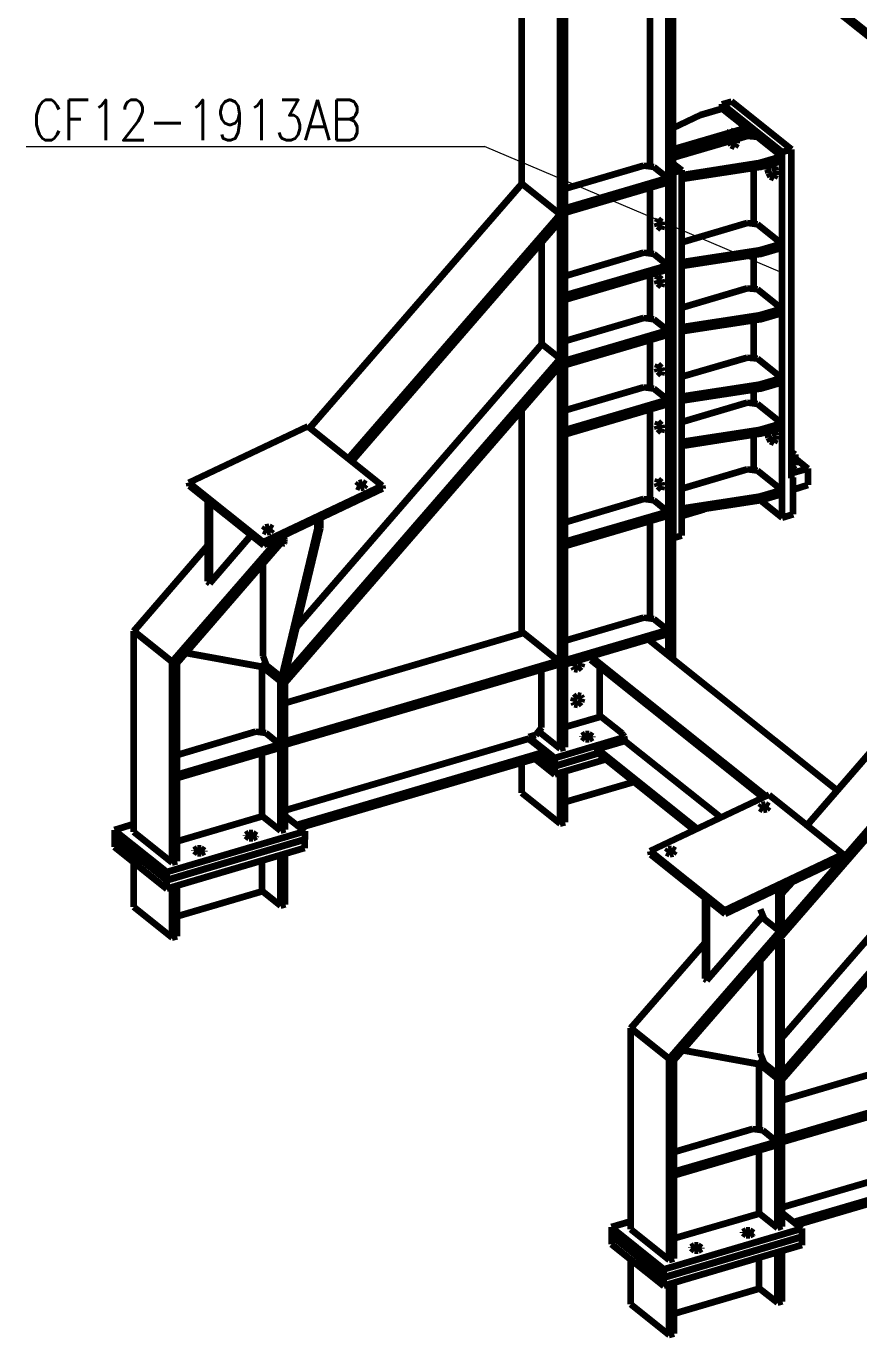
# Model space of a CAD drawing. Header units: millimetres. Extents: x 0 to 16820, y 0 to 11880.
# Drawn here: x 13855 to 15507, y 2027 to 4622 of the extents above; entities that cross this region are included whole.
import ezdxf

# ---------------------------------------------------------------- set-up
doc = ezdxf.new("R2010")
doc.units = ezdxf.units.MM
doc.linetypes.add('CENTER2', pattern=[7.14375, 4.7625, -0.79375, 0.79375, -0.79375])
doc.linetypes.add('XKITLINE00', pattern=[0])
for name, color, linetype, lineweight in [('CT3', 4, 'Continuous', 0), ('FUROS', 7, 'Continuous', 0), ('LC1', 7, 'Continuous', 0), ('Text', 7, 'Continuous', 0)]:
    doc.layers.add(name, color=color, linetype=linetype, lineweight=lineweight)
doc.styles.add('ROMANS', font='romans__.ttf')

# ---------------------------------------------------------------- blocks, each defined once
blk = doc.blocks.new('*A310')
at = {"layer": 'CT3', "color": 4, "linetype": 'Continuous', "lineweight": 100}
for p, q in [((770.19, 151.9), (791.19, 176.11)), ((795, 173.06), (791.19, 176.11)), ((767.7, 141.59), (795, 173.06)), ((795, 172.42), (795, 173.06)), ((757.01, 128.63), (795, 172.42)), ((793.18, 160.2), (793.18, 170.32)), ((767.7, 130.83), (793.18, 160.2)), ((795, 158.74), (793.18, 160.2)), ((767.7, 127.27), (795, 158.74)), ((795, 158.1), (795, 158.74)), ((767.73, 126.67), (795, 158.1)), ((756.53, 128.72), (767.68, 141.57)), ((752.72, 131.76), (760.05, 140.21)), ((752.72, 131.76), (756.53, 128.72)), ((756.53, 128.72), (757.01, 128.63)), ((757.85, 129.6), (765.43, 128.21)), ((765.43, 128.21), (765.8, 128.63)), ((767.25, 126.76), (765.43, 128.21)), ((767.25, 126.76), (767.7, 127.27)), ((767.73, 126.67), (767.25, 126.76))]:
    blk.add_line(p, q, dxfattribs=at)
blk = doc.blocks.new('*A311')
at = {"layer": 'CT3', "color": 4, "linetype": 'Continuous', "lineweight": 100}
for p, q in [((721.62, 182.13), (721.59, 182.15)), ((721.96, 182.23), (721.62, 182.13)), ((721.62, 182.13), (721.62, 181.27)), ((721.96, 182.23), (721.88, 182.29)), ((721.96, 181.37), (721.96, 182.23)), ((721.62, 181.27), (718.07, 166.55)), ((718.3, 180.54), (718.28, 180.58)), ((718.35, 180.35), (718.3, 180.54)), ((718.37, 180.17), (718.35, 180.35)), ((718.42, 166.65), (721.96, 181.37)), ((721.62, 181.27), (721.96, 181.37)), ((718.04, 179.9), (718.11, 179.84)), ((718.11, 179.84), (718.35, 179.91)), ((718.11, 179.84), (718.21, 179.79)), ((718.21, 179.79), (718.3, 179.82)), ((718.23, 180.12), (718.37, 180.01)), ((718.3, 179.82), (718.35, 179.92)), ((718.35, 179.92), (718.37, 180.07)), ((718.37, 180.07), (718.37, 180.17)), ((716.25, 168.66), (716.25, 177.83)), ((716.64, 167.69), (716.25, 168.66)), ((718.07, 166.55), (716.64, 167.69)), ((718.07, 166.55), (718.42, 166.65))]:
    blk.add_line(p, q, dxfattribs=at)
blk = doc.blocks.new('*A312')
at = {"layer": 'CT3', "color": 4, "linetype": 'Continuous', "lineweight": 100}
for p, q in [((767.36, 140.49), (767.33, 140.52)), ((767.36, 140.49), (767.7, 140.6)), ((767.36, 127.17), (767.36, 140.49)), ((767.7, 140.6), (767.52, 140.74)), ((767.7, 127.27), (767.7, 140.6)), ((765.54, 138.46), (765.54, 129.28)), ((765.54, 129.28), (765.93, 128.31)), ((765.93, 128.31), (767.36, 127.17)), ((767.36, 127.17), (767.7, 127.27))]:
    blk.add_line(p, q, dxfattribs=at)
blk = doc.blocks.new('*A313')
at = {"layer": 'CT3', "color": 4, "linetype": 'Continuous', "lineweight": 100}
for p, q in [((767.36, 145.58), (767.32, 145.61)), ((767.36, 145.58), (767.7, 145.68)), ((767.36, 141.48), (767.36, 145.58)), ((767.7, 145.68), (767.62, 145.75)), ((767.7, 141.58), (767.7, 145.68)), ((765.55, 143.56), (765.93, 142.62)), ((765.93, 142.62), (767.36, 141.48)), ((767.36, 141.48), (767.7, 141.58))]:
    blk.add_line(p, q, dxfattribs=at)
blk = doc.blocks.new('*A315')
at = {"layer": 'FUROS', "color": 3, "linetype": 'CENTER2', "lineweight": 100}
for p, q in [((716.3, 181.12), (716.63, 180.94)), ((716.63, 180.94), (716.97, 181.01)), ((716.97, 181.01), (717.18, 181.28))]:
    blk.add_line(p, q, dxfattribs=at)
blk = doc.blocks.new('*A316')
at = {"layer": 'FUROS', "color": 3, "linetype": 'CENTER2', "lineweight": 100}
for p, q in [((716.51, 181.39), (716.3, 181.12)), ((716.85, 181.46), (716.51, 181.39)), ((717.18, 181.28), (716.85, 181.46))]:
    blk.add_line(p, q, dxfattribs=at)
blk = doc.blocks.new('*A317')
at = {"layer": 'FUROS', "color": 3, "linetype": 'CENTER2', "lineweight": 100}
for p, q in [((726.23, 185.4), (726.45, 185.67)), ((725.56, 185.51), (725.9, 185.33)), ((725.9, 185.33), (726.23, 185.4))]:
    blk.add_line(p, q, dxfattribs=at)
blk = doc.blocks.new('*A318')
at = {"layer": 'FUROS', "color": 3, "linetype": 'CENTER2', "lineweight": 100}
for p, q in [((725.77, 185.78), (725.56, 185.51)), ((726.11, 185.85), (725.77, 185.78)), ((726.45, 185.67), (726.11, 185.85))]:
    blk.add_line(p, q, dxfattribs=at)
blk = doc.blocks.new('*A314')
at = {"layer": 'FUROS', "lineweight": 0}
for name in ['*A318', '*A317', '*A316', '*A315']:
    blk.add_blockref(name, (0, 0), dxfattribs=at)
blk = doc.blocks.new('*A319')
at = {"layer": 'CT3', "color": 4, "linetype": 'Continuous', "lineweight": 100}
for p, q in [((710.97, 183.92), (710.76, 184.09)), ((710.76, 184.09), (710.76, 176.07)), ((710.97, 183.92), (710.97, 175.9)), ((710.97, 175.9), (715.08, 180.64)), ((710.76, 176.07), (710.97, 175.9))]:
    blk.add_line(p, q, dxfattribs=at)
blk = doc.blocks.new('*A320')
at = {"layer": 'CT3', "color": 4, "linetype": 'Continuous', "lineweight": 100}
for p, q in [((707.73, 158.88), (715.49, 161.17)), ((715.49, 161.17), (716.52, 161.04)), ((716.52, 161.04), (717.95, 159.9)), ((717.95, 159.9), (707.75, 156.9)), ((717.95, 159.55), (717.95, 159.9)), ((717.95, 159.55), (707.75, 156.55)), ((707.75, 156.9), (707.73, 156.92)), ((707.75, 156.55), (707.73, 156.57)), ((707.75, 156.55), (707.75, 156.9))]:
    blk.add_line(p, q, dxfattribs=at)
blk = doc.blocks.new('*A321')
at = {"layer": 'CT3', "color": 4, "linetype": 'Continuous', "lineweight": 100}
for p, q in [((703.44, 151.23), (703.44, 171.14)), ((707.25, 168.09), (703.44, 171.14)), ((716.15, 167.59), (708.57, 168.97)), ((707.25, 148.18), (707.25, 168.09)), ((707.73, 168), (707.25, 168.09)), ((707.73, 148.32), (707.73, 168)), ((716.15, 161.09), (716.15, 167.59)), ((717.97, 166.13), (716.15, 167.59)), ((717.97, 151.33), (717.97, 166.13)), ((718.45, 166.04), (717.97, 166.13)), ((718.45, 151.48), (718.45, 166.04)), ((716.15, 152.79), (716.15, 159.02)), ((707.73, 150.31), (716.15, 152.79)), ((717.97, 151.33), (716.15, 152.79)), ((703.44, 151.23), (707.25, 148.18)), ((718.45, 151.48), (717.97, 151.33)), ((707.25, 148.18), (707.73, 148.32))]:
    blk.add_line(p, q, dxfattribs=at)
blk = doc.blocks.new('*A323')
at = {"layer": 'FUROS', "color": 3, "linetype": 'CENTER2', "lineweight": 100}
for p, q in [((714.54, 150.86), (714.89, 150.62)), ((714.89, 150.62), (715.24, 150.62)), ((715.24, 150.62), (715.58, 150.81)), ((715.58, 150.81), (715.59, 150.86))]:
    blk.add_line(p, q, dxfattribs=at)
blk = doc.blocks.new('*A324')
at = {"layer": 'FUROS', "color": 3, "linetype": 'CENTER2', "lineweight": 100}
for p, q in [((714.55, 150.91), (714.54, 150.86)), ((714.89, 151.1), (714.55, 150.91)), ((715.24, 151.1), (714.89, 151.1)), ((715.59, 150.86), (715.24, 151.1))]:
    blk.add_line(p, q, dxfattribs=at)
blk = doc.blocks.new('*A325')
at = {"layer": 'FUROS', "color": 3, "linetype": 'CENTER2', "lineweight": 100}
for p, q in [((709.41, 149.35), (709.76, 149.11)), ((710.11, 149.11), (710.45, 149.3)), ((710.45, 149.3), (710.46, 149.35)), ((709.76, 149.11), (710.11, 149.11))]:
    blk.add_line(p, q, dxfattribs=at)
blk = doc.blocks.new('*A326')
at = {"layer": 'FUROS', "color": 3, "linetype": 'CENTER2', "lineweight": 100}
for p, q in [((709.42, 149.4), (709.41, 149.35)), ((709.76, 149.59), (709.42, 149.4)), ((710.11, 149.59), (709.76, 149.59)), ((710.46, 149.35), (710.11, 149.59))]:
    blk.add_line(p, q, dxfattribs=at)
blk = doc.blocks.new('*A322')
at = {"layer": 'FUROS', "lineweight": 0}
for name in ['*A324', '*A323', '*A326', '*A325']:
    blk.add_blockref(name, (0, 0), dxfattribs=at)
blk = doc.blocks.new('*A328')
at = {"layer": 'FUROS', "color": 3, "linetype": 'CENTER2', "lineweight": 100}
for p, q in [((756.24, 149.2), (756.58, 149.02)), ((756.92, 149.1), (757.13, 149.36)), ((756.58, 149.02), (756.92, 149.1))]:
    blk.add_line(p, q, dxfattribs=at)
blk = doc.blocks.new('*A329')
at = {"layer": 'FUROS', "color": 3, "linetype": 'CENTER2', "lineweight": 100}
for p, q in [((756.46, 149.47), (756.24, 149.2)), ((756.79, 149.54), (756.46, 149.47)), ((757.13, 149.36), (756.79, 149.54))]:
    blk.add_line(p, q, dxfattribs=at)
blk = doc.blocks.new('*A330')
at = {"layer": 'FUROS', "color": 3, "linetype": 'CENTER2', "lineweight": 100}
for p, q in [((765.51, 153.6), (765.84, 153.42)), ((765.84, 153.42), (766.18, 153.49)), ((766.18, 153.49), (766.39, 153.76))]:
    blk.add_line(p, q, dxfattribs=at)
blk = doc.blocks.new('*A331')
at = {"layer": 'FUROS', "color": 3, "linetype": 'CENTER2', "lineweight": 100}
for p, q in [((765.72, 153.87), (765.51, 153.6)), ((766.06, 153.94), (765.72, 153.87)), ((766.39, 153.76), (766.06, 153.94))]:
    blk.add_line(p, q, dxfattribs=at)
blk = doc.blocks.new('*A327')
at = {"layer": 'FUROS', "lineweight": 0}
for name in ['*A331', '*A330', '*A329', '*A328']:
    blk.add_blockref(name, (0, 0), dxfattribs=at)
blk = doc.blocks.new('*A332')
at = {"layer": 'CT3', "color": 4, "linetype": 'Continuous', "lineweight": 100}
for p, q in [((766.43, 154.9), (754.64, 149.31)), ((766.43, 154.9), (773.78, 149.03)), ((762, 143.43), (754.64, 149.31)), ((754.64, 149.31), (754.7, 148.98)), ((754.7, 148.98), (762.06, 143.11)), ((773.78, 149.03), (762, 143.43)), ((762.06, 143.11), (773.84, 148.7)), ((773.84, 148.7), (773.78, 149.03)), ((762.06, 143.11), (762, 143.43))]:
    blk.add_line(p, q, dxfattribs=at)
blk = doc.blocks.new('*A333')
at = {"layer": 'CT3', "color": 4, "linetype": 'Continuous', "lineweight": 100}
for p, q in [((720.9, 191.27), (741.91, 215.48)), ((745.72, 212.44), (741.91, 215.48)), ((724.72, 188.23), (745.72, 212.44)), ((725.05, 187.97), (745.72, 211.8)), ((745.72, 211.8), (745.72, 212.44)), ((743.9, 199.57), (743.9, 209.7)), ((719.6, 171.56), (743.9, 199.57)), ((745.72, 198.12), (743.9, 199.57)), ((718.42, 166.65), (745.72, 198.12)), ((718.45, 166.04), (745.72, 197.48)), ((745.72, 197.48), (745.72, 198.12)), ((707.25, 168.09), (717.94, 180.42)), ((703.44, 171.14), (710.76, 179.58)), ((707.73, 168), (718.36, 180.26)), ((703.44, 171.14), (707.25, 168.09)), ((708.57, 168.97), (716.15, 167.59)), ((707.25, 168.09), (707.73, 168)), ((716.15, 167.59), (716.51, 168.01)), ((717.97, 166.13), (716.15, 167.59)), ((717.97, 166.13), (718.42, 166.65)), ((718.45, 166.04), (717.97, 166.13))]:
    blk.add_line(p, q, dxfattribs=at)
blk = doc.blocks.new('*A335')
at = {"layer": 'FUROS', "color": 3, "linetype": 'CENTER2', "lineweight": 100}
for p, q in [((755.76, 211.67), (755.42, 211.98)), ((755.84, 211.33), (755.76, 211.67)), ((755.72, 210.98), (755.84, 211.33))]:
    blk.add_line(p, q, dxfattribs=at)
blk = doc.blocks.new('*A336')
at = {"layer": 'FUROS', "color": 3, "linetype": 'CENTER2', "lineweight": 100}
for p, q in [((755.42, 211.98), (755.3, 211.63)), ((755.3, 211.63), (755.39, 211.29)), ((755.39, 211.29), (755.72, 210.98))]:
    blk.add_line(p, q, dxfattribs=at)
blk = doc.blocks.new('*A337')
at = {"layer": 'FUROS', "color": 3, "linetype": 'CENTER2', "lineweight": 100}
for p, q in [((755.76, 205.98), (755.42, 206.3)), ((755.72, 205.29), (755.84, 205.64)), ((755.84, 205.64), (755.76, 205.98))]:
    blk.add_line(p, q, dxfattribs=at)
blk = doc.blocks.new('*A338')
at = {"layer": 'FUROS', "color": 3, "linetype": 'CENTER2', "lineweight": 100}
for p, q in [((755.42, 206.3), (755.3, 205.95)), ((755.3, 205.95), (755.39, 205.61)), ((755.39, 205.61), (755.72, 205.29))]:
    blk.add_line(p, q, dxfattribs=at)
blk = doc.blocks.new('*A339')
at = {"layer": 'FUROS', "color": 3, "linetype": 'CENTER2', "lineweight": 100}
for p, q in [((755.76, 197.24), (755.42, 197.55)), ((755.84, 196.89), (755.76, 197.24)), ((755.72, 196.54), (755.84, 196.89))]:
    blk.add_line(p, q, dxfattribs=at)
blk = doc.blocks.new('*A340')
at = {"layer": 'FUROS', "color": 3, "linetype": 'CENTER2', "lineweight": 100}
for p, q in [((755.42, 197.55), (755.3, 197.2)), ((755.3, 197.2), (755.39, 196.86)), ((755.39, 196.86), (755.72, 196.54))]:
    blk.add_line(p, q, dxfattribs=at)
blk = doc.blocks.new('*A341')
at = {"layer": 'FUROS', "color": 3, "linetype": 'CENTER2', "lineweight": 100}
for p, q in [((755.76, 191.55), (755.42, 191.87)), ((755.72, 190.86), (755.84, 191.21)), ((755.84, 191.21), (755.76, 191.55))]:
    blk.add_line(p, q, dxfattribs=at)
blk = doc.blocks.new('*A342')
at = {"layer": 'FUROS', "color": 3, "linetype": 'CENTER2', "lineweight": 100}
for p, q in [((755.42, 191.87), (755.3, 191.52)), ((755.3, 191.52), (755.39, 191.18)), ((755.39, 191.18), (755.72, 190.86))]:
    blk.add_line(p, q, dxfattribs=at)
blk = doc.blocks.new('*A343')
at = {"layer": 'FUROS', "color": 3, "linetype": 'CENTER2', "lineweight": 100}
for p, q in [((755.76, 185.87), (755.42, 186.18)), ((755.72, 185.17), (755.84, 185.52)), ((755.84, 185.52), (755.76, 185.87))]:
    blk.add_line(p, q, dxfattribs=at)
blk = doc.blocks.new('*A344')
at = {"layer": 'FUROS', "color": 3, "linetype": 'CENTER2', "lineweight": 100}
for p, q in [((755.42, 186.18), (755.3, 185.83)), ((755.3, 185.83), (755.39, 185.49)), ((755.39, 185.49), (755.72, 185.17))]:
    blk.add_line(p, q, dxfattribs=at)
blk = doc.blocks.new('*A334')
at = {"layer": 'FUROS', "lineweight": 0}
for name in ['*A336', '*A335', '*A338', '*A337', '*A340', '*A339', '*A342', '*A341', '*A344', '*A343']:
    blk.add_blockref(name, (0, 0), dxfattribs=at)
blk = doc.blocks.new('*A345')
at = {"layer": 'CT3', "color": 4, "linetype": 'Continuous', "lineweight": 100}
for p, q in [((742.61, 160.63), (745.17, 158.58)), ((745.17, 158.58), (752.07, 160.62)), ((743.98, 158.7), (745.17, 157.75)), ((749.48, 159.02), (745.17, 157.75)), ((745.17, 157.75), (745.17, 158.58))]:
    blk.add_line(p, q, dxfattribs=at)
blk = doc.blocks.new('*A347')
at = {"layer": 'FUROS', "color": 3, "linetype": 'CENTER2', "lineweight": 100}
for p, q in [((747.88, 160.67), (748.23, 160.43)), ((748.23, 160.43), (748.58, 160.43)), ((748.58, 160.43), (748.92, 160.62)), ((748.92, 160.62), (748.93, 160.67))]:
    blk.add_line(p, q, dxfattribs=at)
blk = doc.blocks.new('*A348')
at = {"layer": 'FUROS', "color": 3, "linetype": 'CENTER2', "lineweight": 100}
for p, q in [((748.23, 160.91), (747.89, 160.72)), ((748.58, 160.91), (748.23, 160.91)), ((748.93, 160.67), (748.58, 160.91)), ((747.89, 160.72), (747.88, 160.67))]:
    blk.add_line(p, q, dxfattribs=at)
blk = doc.blocks.new('*A346')
at = {"layer": 'FUROS', "lineweight": 0}
for name in ['*A348', '*A347']:
    blk.add_blockref(name, (0, 0), dxfattribs=at)
blk = doc.blocks.new('*A349')
at = {"layer": 'CT3', "color": 4, "linetype": 'Continuous', "lineweight": 100}
for p, q in [((752.63, 266.72), (753.11, 266.86)), ((752.63, 266.69), (752.63, 266.72)), ((754.45, 265.26), (752.63, 266.72)), ((753.11, 266.86), (756.92, 263.81)), ((744.21, 262.25), (754.45, 265.26)), ((754.62, 265.13), (744.38, 262.11)), ((754.62, 264.85), (754.62, 265.13)), ((756.44, 263.67), (754.62, 265.13)), ((741.91, 263.56), (742.39, 263.7)), ((741.91, 215.48), (741.91, 263.56)), ((745.72, 260.52), (741.91, 263.56)), ((742.39, 263.7), (744.21, 262.25)), ((756.92, 263.81), (756.44, 263.67)), ((756.44, 261.18), (756.44, 263.67)), ((756.92, 260.8), (756.92, 263.81)), ((744.38, 262.11), (746.2, 260.66)), ((754.62, 262.63), (754.62, 262.79)), ((746.2, 260.66), (745.72, 260.52)), ((745.72, 159.5), (745.72, 260.52)), ((746.2, 159.64), (746.2, 260.66)), ((754.62, 217.21), (754.62, 247.37)), ((756.44, 168.73), (756.44, 245.91)), ((756.92, 168.35), (756.92, 245.53)), ((754.62, 208.58), (754.62, 215.08)), ((754.62, 202.12), (754.62, 206.45)), ((754.62, 195.24), (754.62, 199.98)), ((741.91, 170.92), (741.91, 193.08)), ((754.62, 184.16), (754.62, 193.11)), ((754.62, 172.4), (754.62, 182.03)), ((754.62, 170.19), (754.62, 170.34)), ((746.2, 161.63), (749.73, 162.67)), ((743.57, 161.22), (745.72, 159.5)), ((745.72, 159.5), (746.2, 159.64))]:
    blk.add_line(p, q, dxfattribs=at)
blk = doc.blocks.new('*A351')
at = {"layer": 'FUROS', "color": 3, "linetype": 'CENTER2', "lineweight": 100}
for p, q in [((747.1, 167.97), (747, 167.63)), ((747, 167.63), (747.12, 167.38)), ((747.44, 168.25), (747.1, 167.97)), ((747.77, 168.2), (747.44, 168.25))]:
    blk.add_line(p, q, dxfattribs=at)
blk = doc.blocks.new('*A352')
at = {"layer": 'FUROS', "color": 3, "linetype": 'CENTER2', "lineweight": 100}
for p, q in [((747.12, 167.38), (747.45, 167.33)), ((747.45, 167.33), (747.8, 167.61)), ((747.89, 167.95), (747.77, 168.2)), ((747.8, 167.61), (747.89, 167.95))]:
    blk.add_line(p, q, dxfattribs=at)
blk = doc.blocks.new('*A353')
at = {"layer": 'FUROS', "color": 3, "linetype": 'CENTER2', "lineweight": 100}
for p, q in [((747.1, 164.47), (747, 164.13)), ((747, 164.13), (747.12, 163.88)), ((747.44, 164.75), (747.1, 164.47)), ((747.77, 164.7), (747.44, 164.75))]:
    blk.add_line(p, q, dxfattribs=at)
blk = doc.blocks.new('*A354')
at = {"layer": 'FUROS', "color": 3, "linetype": 'CENTER2', "lineweight": 100}
for p, q in [((747.12, 163.88), (747.45, 163.84)), ((747.45, 163.84), (747.8, 164.11)), ((747.89, 164.45), (747.77, 164.7)), ((747.8, 164.11), (747.89, 164.45))]:
    blk.add_line(p, q, dxfattribs=at)
blk = doc.blocks.new('*A350')
at = {"layer": 'FUROS', "lineweight": 0}
for name in ['*A351', '*A352', '*A353', '*A354']:
    blk.add_blockref(name, (0, 0), dxfattribs=at)
blk = doc.blocks.new('*A355')
at = {"layer": 'CT3', "color": 4, "linetype": 'Continuous', "lineweight": 100}
for p, q in [((718.45, 164.02), (742.05, 170.96)), ((745.5, 168.2), (742.05, 170.96)), ((718.45, 160.24), (745.5, 168.2)), ((718.45, 159.88), (745.5, 167.83)), ((745.5, 167.83), (745.5, 168.2)), ((743.85, 161.58), (743.85, 167.35)), ((743.85, 161.58), (743.26, 160.82)), ((742.61, 160.47), (718.45, 153.36)), ((743.26, 160.82), (742.61, 160.63)), ((742.61, 160.63), (742.61, 160.47)), ((742.61, 160.47), (744.26, 159.15)), ((744.26, 159.15), (719.61, 151.9)), ((744.26, 158.78), (719.95, 151.63)), ((744.26, 159.15), (744.26, 158.78))]:
    blk.add_line(p, q, dxfattribs=at)
blk = doc.blocks.new('*A380')
at = {"layer": 'CT3', "color": 4, "linetype": 'Continuous', "lineweight": 100}
for p, q in [((767.73, 124.64), (791.33, 131.58)), ((794.78, 128.83), (791.33, 131.58)), ((767.73, 120.87), (794.78, 128.83)), ((767.73, 120.5), (794.78, 128.46)), ((794.78, 128.46), (794.78, 128.83)), ((793.13, 122.2), (793.13, 127.97)), ((793.13, 122.2), (792.55, 121.45)), ((791.89, 121.1), (767.73, 113.99)), ((792.55, 121.45), (791.89, 121.25)), ((791.89, 121.25), (791.89, 121.1)), ((791.89, 121.1), (793.54, 119.78)), ((793.54, 119.78), (768.89, 112.53)), ((793.54, 119.41), (769.23, 112.26)), ((793.54, 119.78), (793.54, 119.41))]:
    blk.add_line(p, q, dxfattribs=at)
blk = doc.blocks.new('*A403')
at = {"layer": 'CT3', "color": 4, "linetype": 'Continuous', "lineweight": 100}
for p, q in [((748.76, 261.1), (754.44, 262.78)), ((799.35, 226.9), (754.44, 262.78)), ((793.67, 225.22), (748.76, 261.1)), ((748.76, 260.74), (748.76, 261.1)), ((793.61, 224.9), (748.76, 260.74)), ((749.66, 255.18), (749.66, 260.02)), ((751.22, 253.93), (749.66, 255.18)), ((748.76, 252.42), (751.48, 253.22)), ((751.32, 253.82), (751.22, 253.93)), ((751.4, 253.66), (751.32, 253.82)), ((751.46, 253.47), (751.4, 253.66)), ((751.48, 253.29), (751.46, 253.47)), ((751.48, 253.22), (751.48, 253.29)), ((751.48, 253.22), (791.19, 221.49)), ((748.76, 252.05), (748.76, 252.42)), ((748.76, 252.42), (791.19, 218.52)), ((791.19, 218.15), (748.76, 252.05)), ((799.35, 226.9), (793.67, 225.22)), ((799.35, 226.59), (799.35, 226.9)), ((793.67, 224.92), (793.67, 225.22))]:
    blk.add_line(p, q, dxfattribs=at)
blk = doc.blocks.new('*A404')
at = {"layer": 'CT3', "color": 4, "linetype": 'Continuous', "lineweight": 100}
for p, q in [((741.91, 155.11), (741.91, 158.09)), ((745.72, 152.06), (745.72, 157.09)), ((746.2, 152.2), (746.2, 157.23)), ((746.2, 154.2), (753.02, 156.2)), ((741.91, 155.11), (745.72, 152.06)), ((745.72, 152.06), (746.2, 152.2))]:
    blk.add_line(p, q, dxfattribs=at)
blk = doc.blocks.new('*A410')
at = {"layer": 'CT3', "color": 4, "linetype": 'Continuous', "lineweight": 100}
for p, q in [((746.2, 215.01), (753.96, 217.29)), ((753.96, 217.29), (754.99, 217.17)), ((754.99, 217.17), (756.42, 216.03)), ((756.42, 216.03), (746.22, 213.03)), ((756.42, 215.61), (746.22, 212.61)), ((756.42, 215.61), (756.42, 216.03)), ((746.22, 213.03), (746.2, 213.04)), ((746.22, 212.61), (746.22, 213.03)), ((746.22, 212.61), (746.2, 212.63))]:
    blk.add_line(p, q, dxfattribs=at)
blk = doc.blocks.new('*A411')
at = {"layer": 'CT3', "color": 4, "linetype": 'Continuous', "lineweight": 100}
for p, q in [((748.76, 168.66), (754.44, 170.33)), ((754.44, 170.33), (773.19, 155.35)), ((748.76, 168.66), (766.14, 154.77)), ((748.76, 168.29), (748.76, 168.66)), ((748.76, 168.29), (765.85, 154.63)), ((749.66, 162.73), (749.66, 167.57)), ((751.86, 160.97), (749.66, 162.73)), ((751.96, 160.86), (751.86, 160.97)), ((749.41, 159.45), (752.12, 160.25)), ((752.05, 160.69), (751.96, 160.86)), ((752.1, 160.51), (752.05, 160.69)), ((752.12, 160.32), (752.1, 160.51)), ((752.12, 160.25), (752.12, 160.32)), ((752.12, 160.25), (761.66, 152.64)), ((749.41, 159.09), (749.41, 159.45)), ((749.41, 159.45), (759.32, 151.53)), ((749.41, 159.09), (759.03, 151.39)), ((784.66, 146.19), (791.19, 140.97)), ((781.29, 142.3), (791.19, 134.39)), ((781.48, 142.51), (791.19, 134.76)), ((778.55, 139.14), (788.9, 130.87)), ((776.84, 137.17), (785.85, 129.97)), ((777.03, 137.39), (786.18, 130.07))]:
    blk.add_line(p, q, dxfattribs=at)
blk = doc.blocks.new('*A412')
at = {"layer": 'CT3', "color": 4, "linetype": 'Continuous', "lineweight": 100}
for p, q in [((746.2, 181.95), (753.96, 184.24)), ((753.96, 184.24), (754.99, 184.11)), ((756.42, 182.97), (746.22, 179.97)), ((754.99, 184.11), (756.42, 182.97)), ((756.42, 182.56), (756.42, 182.97)), ((756.42, 182.56), (746.22, 179.55)), ((746.22, 179.97), (746.2, 179.99)), ((746.22, 179.55), (746.2, 179.57)), ((746.22, 179.55), (746.22, 179.97))]:
    blk.add_line(p, q, dxfattribs=at)
blk = doc.blocks.new('*A413')
at = {"layer": 'CT3', "color": 4, "linetype": 'Continuous', "lineweight": 100}
for p, q in [((746.2, 199.91), (753.96, 202.19)), ((753.96, 202.19), (754.99, 202.07)), ((754.99, 202.07), (756.42, 200.93)), ((756.42, 200.93), (746.22, 197.93)), ((756.42, 200.51), (746.22, 197.51)), ((756.42, 200.51), (756.42, 200.93)), ((746.22, 197.93), (746.2, 197.95)), ((746.22, 197.51), (746.2, 197.53)), ((746.22, 197.51), (746.22, 197.93))]:
    blk.add_line(p, q, dxfattribs=at)
blk = doc.blocks.new('*A414')
at = {"layer": 'CT3', "color": 4, "linetype": 'Continuous', "lineweight": 100}
for p, q in [((746.2, 170.2), (753.96, 172.48)), ((753.96, 172.48), (754.99, 172.36)), ((754.99, 172.36), (756.42, 171.22)), ((756.42, 171.22), (746.22, 168.22)), ((754.48, 170.3), (756.42, 170.87)), ((756.42, 170.87), (756.42, 171.22)), ((746.22, 168.22), (746.2, 168.23)), ((746.2, 167.88), (746.22, 167.87)), ((746.22, 167.87), (748.76, 168.61)), ((746.22, 167.87), (746.22, 168.22))]:
    blk.add_line(p, q, dxfattribs=at)
blk = doc.blocks.new('*A415')
at = {"layer": 'CT3', "color": 4, "linetype": 'Continuous', "lineweight": 100}
for p, q in [((746.2, 206.37), (753.96, 208.66)), ((753.96, 208.66), (754.99, 208.54)), ((754.99, 208.54), (756.42, 207.39)), ((756.42, 207.39), (746.22, 204.39)), ((756.42, 206.98), (746.22, 203.98)), ((756.42, 206.98), (756.42, 207.39)), ((746.22, 204.39), (746.2, 204.41)), ((746.22, 203.98), (746.2, 203.99)), ((746.22, 203.98), (746.22, 204.39))]:
    blk.add_line(p, q, dxfattribs=at)
blk = doc.blocks.new('*A416')
at = {"layer": 'CT3', "color": 4, "linetype": 'Continuous', "lineweight": 100}
for p, q in [((746.2, 193.04), (753.96, 195.32)), ((753.96, 195.32), (754.99, 195.2)), ((754.99, 195.2), (756.42, 194.06)), ((756.42, 194.06), (746.22, 191.05)), ((756.42, 193.64), (746.22, 190.64)), ((756.42, 193.64), (756.42, 194.06)), ((746.22, 191.05), (746.2, 191.07)), ((746.22, 190.64), (746.22, 191.05)), ((746.22, 190.64), (746.2, 190.66))]:
    blk.add_line(p, q, dxfattribs=at)
blk = doc.blocks.new('*A417')
at = {"layer": 'CT3', "color": 4, "linetype": 'Continuous', "lineweight": 100}
for p, q in [((743.22, 158.48), (745.17, 156.92)), ((743.98, 158.7), (745.17, 157.75)), ((745.17, 157.75), (749.48, 159.02)), ((750.24, 158.42), (745.17, 156.92)), ((745.17, 156.92), (745.17, 157.75))]:
    blk.add_line(p, q, dxfattribs=at)
blk = doc.blocks.new('*A418')
at = {"layer": 'CT3', "color": 4, "linetype": 'Continuous', "lineweight": 100}
for p, q in [((703.44, 143.79), (703.44, 148.21)), ((716.15, 145.35), (716.15, 148.39)), ((717.97, 143.9), (717.97, 148.92)), ((718.45, 144.04), (718.45, 149.06)), ((707.25, 140.75), (707.25, 145.77)), ((707.73, 140.89), (707.73, 145.91)), ((707.73, 142.88), (716.15, 145.35)), ((717.97, 143.9), (716.15, 145.35)), ((718.45, 144.04), (717.97, 143.9)), ((703.44, 143.79), (707.25, 140.75)), ((707.25, 140.75), (707.73, 140.89))]:
    blk.add_line(p, q, dxfattribs=at)
blk = doc.blocks.new('*A419')
at = {"layer": 'CT3', "color": 4, "linetype": 'Continuous', "lineweight": 100}
for p, q in [((703.44, 151.98), (701.51, 151.41)), ((718.45, 152.83), (720.38, 151.29)), ((701.51, 151.41), (701.51, 150.58)), ((701.51, 151.41), (706.7, 147.27)), ((701.51, 150.58), (706.7, 146.44)), ((706.7, 147.27), (720.38, 151.29)), ((720.38, 151.29), (720.38, 150.46)), ((720.38, 150.46), (706.7, 146.44)), ((706.7, 146.44), (706.7, 147.27))]:
    blk.add_line(p, q, dxfattribs=at)
blk = doc.blocks.new('*A420')
at = {"layer": 'CT3', "color": 4, "linetype": 'Continuous', "lineweight": 100}
for p, q in [((701.51, 150.58), (701.51, 149.75)), ((701.51, 150.58), (706.7, 146.44)), ((701.51, 149.75), (706.7, 145.6)), ((706.7, 146.44), (720.37, 150.46)), ((720.37, 149.63), (706.7, 145.6)), ((720.37, 150.46), (720.37, 149.63)), ((706.7, 145.6), (706.7, 146.44))]:
    blk.add_line(p, q, dxfattribs=at)
blk = doc.blocks.new('*A421')
at = {"layer": 'CT3', "color": 4, "linetype": 'Continuous', "lineweight": 100}
for p, q in [((757.01, 119.51), (764.77, 121.79)), ((764.77, 121.79), (765.8, 121.67)), ((765.8, 121.67), (767.23, 120.52)), ((767.23, 120.52), (757.03, 117.52)), ((767.23, 120.17), (757.03, 117.17)), ((767.23, 120.17), (767.23, 120.52)), ((757.03, 117.52), (757.01, 117.54)), ((757.03, 117.17), (757.01, 117.19)), ((757.03, 117.17), (757.03, 117.52))]:
    blk.add_line(p, q, dxfattribs=at)
blk = doc.blocks.new('*A423')
at = {"layer": 'FUROS', "color": 3, "linetype": 'CENTER2', "lineweight": 100}
for p, q in [((763.82, 111.49), (764.17, 111.25)), ((764.17, 111.25), (764.52, 111.25)), ((764.52, 111.25), (764.86, 111.44)), ((764.86, 111.44), (764.87, 111.49))]:
    blk.add_line(p, q, dxfattribs=at)
blk = doc.blocks.new('*A424')
at = {"layer": 'FUROS', "color": 3, "linetype": 'CENTER2', "lineweight": 100}
for p, q in [((764.17, 111.73), (763.83, 111.54)), ((764.52, 111.73), (764.17, 111.73)), ((764.87, 111.49), (764.52, 111.73)), ((763.83, 111.54), (763.82, 111.49))]:
    blk.add_line(p, q, dxfattribs=at)
blk = doc.blocks.new('*A425')
at = {"layer": 'FUROS', "color": 3, "linetype": 'CENTER2', "lineweight": 100}
for p, q in [((758.69, 109.98), (759.04, 109.74)), ((759.04, 109.74), (759.39, 109.74)), ((759.39, 109.74), (759.73, 109.93)), ((759.73, 109.93), (759.74, 109.98))]:
    blk.add_line(p, q, dxfattribs=at)
blk = doc.blocks.new('*A426')
at = {"layer": 'FUROS', "color": 3, "linetype": 'CENTER2', "lineweight": 100}
for p, q in [((758.7, 110.03), (758.69, 109.98)), ((759.04, 110.22), (758.7, 110.03)), ((759.39, 110.22), (759.04, 110.22)), ((759.74, 109.98), (759.39, 110.22))]:
    blk.add_line(p, q, dxfattribs=at)
blk = doc.blocks.new('*A422')
at = {"layer": 'FUROS', "lineweight": 0}
for name in ['*A424', '*A423', '*A426', '*A425']:
    blk.add_blockref(name, (0, 0), dxfattribs=at)
blk = doc.blocks.new('*A427')
at = {"layer": 'CT3', "color": 4, "linetype": 'Continuous', "lineweight": 100}
for p, q in [((765.43, 105.98), (765.43, 109.01)), ((767.25, 104.53), (767.25, 109.55)), ((767.73, 104.67), (767.73, 109.69)), ((752.72, 104.42), (752.72, 108.84)), ((756.53, 101.37), (756.53, 106.39)), ((757.01, 101.51), (757.01, 106.53)), ((757.01, 103.5), (765.43, 105.98)), ((767.25, 104.53), (765.43, 105.98)), ((752.72, 104.42), (756.53, 101.37)), ((767.73, 104.67), (767.25, 104.53)), ((756.53, 101.37), (757.01, 101.51))]:
    blk.add_line(p, q, dxfattribs=at)
blk = doc.blocks.new('*A428')
at = {"layer": 'CT3', "color": 4, "linetype": 'Continuous', "lineweight": 100}
for p, q in [((750.79, 111.21), (750.79, 110.37)), ((750.79, 111.21), (755.98, 107.06)), ((750.79, 110.37), (755.98, 106.23)), ((755.98, 107.06), (769.66, 111.09)), ((769.66, 111.09), (769.66, 110.25)), ((769.66, 110.25), (755.98, 106.23)), ((755.98, 106.23), (755.98, 107.06))]:
    blk.add_line(p, q, dxfattribs=at)
blk = doc.blocks.new('*A429')
at = {"layer": 'CT3', "color": 4, "linetype": 'Continuous', "lineweight": 100}
for p, q in [((767.73, 113.46), (769.66, 111.92)), ((752.72, 112.6), (750.79, 112.04)), ((750.79, 112.04), (750.79, 111.21)), ((750.79, 112.04), (755.98, 107.89)), ((755.98, 107.89), (769.66, 111.92)), ((769.66, 111.92), (769.66, 111.09)), ((750.79, 111.21), (755.98, 107.06)), ((769.66, 111.09), (755.98, 107.06)), ((755.98, 107.06), (755.98, 107.89))]:
    blk.add_line(p, q, dxfattribs=at)
blk = doc.blocks.new('*A430')
at = {"layer": 'CT3', "color": 4, "linetype": 'Continuous', "lineweight": 100}
for p, q in [((767.7, 145.11), (768.7, 146.26)), ((760.25, 144.55), (760.05, 144.71)), ((760.05, 144.71), (760.05, 136.69)), ((760.25, 144.55), (760.25, 136.53)), ((760.25, 136.53), (765.8, 142.92)), ((760.05, 136.69), (760.25, 136.53))]:
    blk.add_line(p, q, dxfattribs=at)
blk = doc.blocks.new('*A431')
at = {"layer": 'CT3', "color": 4, "linetype": 'Continuous', "lineweight": 100}
for p, q in [((752.72, 111.85), (752.72, 131.76)), ((756.53, 128.72), (752.72, 131.76)), ((756.53, 108.81), (756.53, 128.72)), ((757.01, 128.63), (756.53, 128.72)), ((757.01, 108.95), (757.01, 128.63)), ((765.43, 128.21), (757.85, 129.6)), ((765.43, 121.71), (765.43, 128.21)), ((767.25, 126.76), (765.43, 128.21)), ((767.25, 111.96), (767.25, 126.76)), ((767.73, 126.67), (767.25, 126.76)), ((767.73, 112.1), (767.73, 126.67)), ((765.43, 113.41), (765.43, 119.65)), ((757.01, 110.94), (765.43, 113.41)), ((767.25, 111.96), (765.43, 113.41)), ((752.72, 111.85), (756.53, 108.81)), ((767.73, 112.1), (767.25, 111.96)), ((756.53, 108.81), (757.01, 108.95))]:
    blk.add_line(p, q, dxfattribs=at)
blk = doc.blocks.new('*A432')
at = {"layer": 'CT3', "color": 4, "linetype": 'Continuous', "lineweight": 100}
for p, q in [((764.58, 221.13), (756.92, 218.87)), ((764.9, 220.87), (756.92, 218.52)), ((764.9, 220.87), (764.58, 221.13)), ((764.9, 220.16), (764.9, 220.87)), ((764.9, 211.53), (764.9, 217.03)), ((764.9, 205.07), (764.9, 208.39)), ((764.9, 198.19), (764.9, 201.93)), ((764.9, 193.71), (764.9, 195.05)), ((764.9, 187.11), (764.9, 190.57)), ((757.77, 182.56), (759.98, 183.21))]:
    blk.add_line(p, q, dxfattribs=at)
blk = doc.blocks.new('*A433')
at = {"layer": 'CT3', "color": 4, "linetype": 'Continuous', "lineweight": 100}
for p, q in [((756.92, 217.5), (757.77, 216.82)), ((757.77, 216.82), (756.96, 216.58)), ((757.77, 180.61), (757.77, 216.82)), ((756.96, 216.58), (756.92, 216.61)), ((756.96, 180.38), (756.96, 216.58)), ((756.92, 180.41), (756.96, 180.38)), ((756.96, 180.38), (757.77, 180.61))]:
    blk.add_line(p, q, dxfattribs=at)
blk = doc.blocks.new('*A434')
at = {"layer": 'CT3', "color": 4, "linetype": 'Continuous', "lineweight": 100}
for p, q in [((761.76, 223.38), (762.69, 223.65)), ((761.76, 222.94), (761.76, 223.38)), ((767.72, 218.61), (761.76, 223.38)), ((768.66, 218.89), (762.69, 223.65)), ((768.66, 218.89), (767.72, 218.61)), ((767.72, 182.41), (767.72, 218.61)), ((768.66, 186.31), (768.66, 218.89)), ((768.66, 186.47), (768.81, 186.35)), ((768.81, 186.35), (768.66, 186.31)), ((768.81, 182.73), (768.81, 186.35)), ((765.62, 184.09), (767.72, 182.41)), ((767.72, 182.41), (768.81, 182.73))]:
    blk.add_line(p, q, dxfattribs=at)
blk = doc.blocks.new('*A435')
at = {"layer": 'CT3', "color": 4, "linetype": 'Continuous', "lineweight": 100}
for p, q in [((757.77, 209.7), (764.26, 211.6)), ((764.26, 211.6), (765.29, 211.48)), ((765.29, 211.48), (767.72, 209.54)), ((765.58, 208.91), (757.81, 207.72)), ((767.72, 209.54), (765.58, 208.91)), ((767.72, 209.12), (765.58, 208.5)), ((765.58, 208.5), (765.58, 208.91)), ((767.72, 209.12), (767.72, 209.54)), ((757.81, 207.72), (757.77, 207.75)), ((765.58, 208.5), (757.81, 207.3)), ((757.81, 207.3), (757.81, 207.72)), ((757.77, 207.33), (757.81, 207.3))]:
    blk.add_line(p, q, dxfattribs=at)
blk = doc.blocks.new('*A436')
at = {"layer": 'CT3', "color": 4, "linetype": 'Continuous', "lineweight": 100}
for p, q in [((757.77, 191.88), (764.26, 193.79)), ((764.26, 193.79), (765.29, 193.67)), ((765.29, 193.67), (767.72, 191.72)), ((765.58, 191.09), (757.81, 189.9)), ((767.72, 191.72), (765.58, 191.09)), ((767.72, 191.31), (765.58, 190.68)), ((765.58, 190.68), (765.58, 191.09)), ((767.72, 191.31), (767.72, 191.72)), ((757.81, 189.9), (757.77, 189.93)), ((757.77, 189.51), (757.81, 189.48)), ((765.58, 190.68), (757.81, 189.48)), ((757.81, 189.48), (757.81, 189.9))]:
    blk.add_line(p, q, dxfattribs=at)
blk = doc.blocks.new('*A437')
at = {"layer": 'CT3', "color": 4, "linetype": 'Continuous', "lineweight": 100}
for p, q in [((757.77, 196.36), (764.26, 198.27)), ((764.26, 198.27), (765.29, 198.15)), ((765.29, 198.15), (767.72, 196.2)), ((767.72, 196.2), (765.58, 195.57)), ((767.72, 195.79), (767.72, 196.2)), ((765.58, 195.57), (757.81, 194.38)), ((765.58, 195.16), (757.81, 193.96)), ((767.72, 195.79), (765.58, 195.16)), ((765.58, 195.16), (765.58, 195.57)), ((757.81, 194.38), (757.77, 194.41)), ((757.77, 193.99), (757.81, 193.96)), ((757.81, 193.96), (757.81, 194.38))]:
    blk.add_line(p, q, dxfattribs=at)
blk = doc.blocks.new('*A438')
at = {"layer": 'CT3', "color": 4, "linetype": 'Continuous', "lineweight": 100}
for p, q in [((757.77, 185.27), (764.26, 187.18)), ((764.26, 187.18), (765.29, 187.06)), ((765.29, 187.06), (767.72, 185.12)), ((765.58, 184.49), (757.81, 183.3)), ((767.72, 185.12), (765.58, 184.49)), ((767.72, 184.7), (765.58, 184.07)), ((765.58, 184.07), (765.58, 184.49)), ((767.72, 184.7), (767.72, 185.12)), ((757.81, 183.3), (757.77, 183.33)), ((765.58, 184.07), (757.81, 182.88)), ((757.81, 182.88), (757.81, 183.3)), ((757.77, 182.91), (757.81, 182.88))]:
    blk.add_line(p, q, dxfattribs=at)
blk = doc.blocks.new('*A439')
at = {"layer": 'CT3', "color": 4, "linetype": 'Continuous', "lineweight": 100}
for p, q in [((757.77, 203.23), (764.26, 205.14)), ((764.26, 205.14), (765.29, 205.02)), ((765.29, 205.02), (767.72, 203.08)), ((765.58, 202.45), (757.81, 201.25)), ((767.72, 203.08), (765.58, 202.45)), ((767.72, 202.66), (765.58, 202.03)), ((765.58, 202.03), (765.58, 202.45)), ((767.72, 202.66), (767.72, 203.08)), ((757.81, 201.25), (757.77, 201.28)), ((765.58, 202.03), (757.81, 200.84)), ((757.81, 200.84), (757.81, 201.25)), ((757.77, 200.87), (757.81, 200.84))]:
    blk.add_line(p, q, dxfattribs=at)
blk = doc.blocks.new('*A441')
at = {"layer": 'FUROS', "color": 3, "linetype": 'CENTER2', "lineweight": 100}
for p, q in [((762.9, 220.54), (762.56, 220.72)), ((763.1, 220.18), (762.9, 220.54)), ((763.03, 219.13), (763.22, 219.47)), ((763.2, 219.84), (763.1, 220.18)), ((763.22, 219.47), (763.2, 219.84))]:
    blk.add_line(p, q, dxfattribs=at)
blk = doc.blocks.new('*A442')
at = {"layer": 'FUROS', "color": 3, "linetype": 'CENTER2', "lineweight": 100}
for p, q in [((762.56, 220.72), (762.37, 220.38)), ((762.37, 220.38), (762.39, 220.02)), ((762.39, 220.02), (762.49, 219.67)), ((762.49, 219.67), (762.68, 219.32)), ((762.68, 219.32), (763.03, 219.13))]:
    blk.add_line(p, q, dxfattribs=at)
blk = doc.blocks.new('*A443')
at = {"layer": 'FUROS', "color": 3, "linetype": 'CENTER2', "lineweight": 100}
for p, q in [((766.79, 217.43), (766.45, 217.61)), ((766.99, 217.08), (766.79, 217.43)), ((767.09, 216.73), (766.99, 217.08)), ((767.11, 216.36), (767.09, 216.73)), ((766.92, 216.03), (767.11, 216.36))]:
    blk.add_line(p, q, dxfattribs=at)
blk = doc.blocks.new('*A444')
at = {"layer": 'FUROS', "color": 3, "linetype": 'CENTER2', "lineweight": 100}
for p, q in [((766.45, 217.61), (766.26, 217.27)), ((766.26, 217.27), (766.28, 216.91)), ((766.28, 216.91), (766.38, 216.56)), ((766.38, 216.56), (766.57, 216.21)), ((766.57, 216.21), (766.92, 216.03))]:
    blk.add_line(p, q, dxfattribs=at)
blk = doc.blocks.new('*A445')
at = {"layer": 'FUROS', "color": 3, "linetype": 'CENTER2', "lineweight": 100}
for p, q in [((766.79, 191.19), (766.45, 191.37)), ((766.99, 190.84), (766.79, 191.19)), ((767.09, 190.49), (766.99, 190.84)), ((766.92, 189.79), (767.11, 190.13)), ((767.11, 190.13), (767.09, 190.49))]:
    blk.add_line(p, q, dxfattribs=at)
blk = doc.blocks.new('*A446')
at = {"layer": 'FUROS', "color": 3, "linetype": 'CENTER2', "lineweight": 100}
for p, q in [((766.45, 191.37), (766.26, 191.03)), ((766.26, 191.03), (766.28, 190.67)), ((766.28, 190.67), (766.38, 190.32)), ((766.38, 190.32), (766.57, 189.97)), ((766.57, 189.97), (766.92, 189.79))]:
    blk.add_line(p, q, dxfattribs=at)
blk = doc.blocks.new('*A440')
at = {"layer": 'FUROS', "lineweight": 0}
for name in ['*A442', '*A441', '*A444', '*A443', '*A446', '*A445']:
    blk.add_blockref(name, (0, 0), dxfattribs=at)
blk = doc.blocks.new('*A447')
at = {"layer": 'CT3', "color": 4, "linetype": 'Continuous', "lineweight": 100}
for p, q in [((769, 188.28), (770.28, 187.26)), ((768.66, 186.78), (770.28, 187.26)), ((770.28, 187.26), (770.28, 185.62)), ((768.81, 185.18), (770.28, 185.62))]:
    blk.add_line(p, q, dxfattribs=at)
blk = doc.blocks.new('*A448')
at = {"layer": 'CT3', "color": 4, "linetype": 'Continuous', "lineweight": 100}
for p, q in [((769, 188.65), (768.66, 188.92)), ((768.66, 188.34), (769, 188.65)), ((769, 188.65), (769, 187.6)), ((769, 187.6), (768.66, 187.3))]:
    blk.add_line(p, q, dxfattribs=at)
blk = doc.blocks.new('*A449')
at = {"layer": 'CT3', "color": 4, "linetype": 'Continuous', "lineweight": 100}
for p, q in [((756.92, 221.01), (759.62, 222.31)), ((759.62, 222.31), (761.76, 222.94)), ((761.76, 222.94), (764.18, 221.01))]:
    blk.add_line(p, q, dxfattribs=at)
blk = doc.blocks.new('*A450')
at = {"layer": 'CT3', "color": 4, "linetype": 'Continuous', "lineweight": 100}
for p, q in [((756.92, 218.08), (764.26, 220.24)), ((764.26, 220.24), (765.29, 220.12)), ((765.29, 220.12), (767.72, 218.18)), ((767.72, 218.18), (765.58, 217.55)), ((767.72, 217.76), (767.72, 218.18)), ((765.58, 217.55), (757.81, 216.35)), ((765.58, 217.13), (757.81, 215.94)), ((767.72, 217.76), (765.58, 217.13)), ((765.58, 217.13), (765.58, 217.55)), ((757.81, 216.35), (757.77, 216.38)), ((757.77, 215.97), (757.81, 215.94)), ((757.81, 215.94), (757.81, 216.35))]:
    blk.add_line(p, q, dxfattribs=at)
blk = doc.blocks.new('*A451')
at = {"layer": 'CT3', "color": 4, "linetype": 'Continuous', "lineweight": 100}
for p, q in [((708.91, 185.85), (720.69, 191.44)), ((720.69, 191.44), (728.05, 185.57)), ((708.91, 185.85), (708.97, 185.52)), ((708.91, 185.85), (716.26, 179.97)), ((708.97, 185.52), (716.32, 179.65)), ((716.26, 179.97), (728.05, 185.57)), ((728.05, 185.57), (728.11, 185.24)), ((728.11, 185.24), (716.32, 179.65)), ((716.32, 179.65), (716.26, 179.97))]:
    blk.add_line(p, q, dxfattribs=at)
blk = doc.blocks.new('*A726')
at = {"layer": 'Text', "color": 7, "linetype": 'XKITLINE00', "lineweight": 0}
for p in [(692.77, 219.19), (767.72, 206.65)]:
    blk.add_line(p, (738.2, 219.19), dxfattribs=at)
at = {"layer": 'Text', "color": 1, "style": 'ROMANS', "width": 0.85}
blk.add_text('CF12-1913AB', height=4, dxfattribs=at).set_placement((693.37, 219.79))

msp = doc.modelspace()

# ---------------------------------------------------------------- block references
at = {"lineweight": 0, "xscale": 20, "yscale": 20, "zscale": 20}
for name in ['*A349', '*A403', '*A726', '*A434', '*A449', '*A432', '*A450', '*A410', '*A433', '*A333', '*A435', '*A415', '*A439', '*A413', '*A437', '*A416', '*A436', '*A451', '*A448', '*A447', '*A438', '*A412', '*A319', '*A311', '*A310', '*A414', '*A321', '*A355', '*A411', '*A320', '*A345', '*A417', '*A404', '*A332', '*A419', '*A420', '*A418', '*A430', '*A313', '*A312', '*A431', '*A380', '*A421', '*A429', '*A428', '*A427']:
    msp.add_blockref(name, (0, 0), dxfattribs=at)
at = {"layer": 'LC1', "lineweight": 0, "xscale": 20, "yscale": 20, "zscale": 20}
for name in ['*A440', '*A334', '*A314', '*A350', '*A346', '*A327', '*A322', '*A422']:
    msp.add_blockref(name, (0, 0), dxfattribs=at)

doc.saveas('drawing.dxf')
